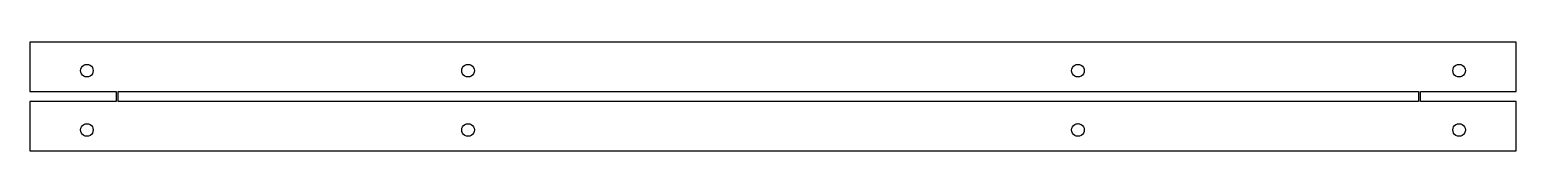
# Model space of a CAD drawing. Extents: x -132 to 258, y 108 to 136.
import ezdxf

# ---------------------------------------------------------------- set-up
doc = ezdxf.new("R2010")
doc.units = 0
doc.layers.add('Layer_1', color=7, linetype='CONTINUOUS')

msp = doc.modelspace()

# ---------------------------------------------------------------- linework, layer by layer
at = {"layer": 'Layer_1', "color": 7}
for p, q in [((-132.392915, 136.222695), (-132.392915, 123.222458)), ((257.606426, 136.222695), (-132.392915, 136.222695)), ((-132.392915, 136.222695), (-132.392915, 136.222695)), ((257.606426, 123.222458), (257.606426, 136.222695)), ((-117.392801, 130.372407), (-117.392801, 130.372407)), ((-17.393249, 130.373442), (-17.393249, 130.373442)), ((142.60676, 130.377059), (142.60676, 130.377059)), ((242.606312, 130.372407), (242.606312, 130.372407)), ((-132.392915, 123.222458), (-109.724022, 123.222458)), ((-109.724022, 123.222458), (-109.724022, 120.64484)), ((-109.194855, 123.222458), (231.978024, 123.222458)), ((-109.194855, 120.64484), (-109.194855, 123.222458)), ((-109.194855, 123.222458), (-109.194855, 123.222458)), ((231.978024, 123.222458), (231.978024, 120.64484)), ((232.50719, 120.64484), (232.50719, 123.222458)), ((232.50719, 123.222458), (257.606426, 123.222458)), ((-109.724022, 120.64484), (-132.392915, 120.64484)), ((-132.392915, 120.64484), (-132.392915, 107.644602)), ((231.978024, 120.64484), (-109.194855, 120.64484)), ((257.606426, 120.64484), (232.50719, 120.64484)), ((257.606426, 107.644602), (257.606426, 120.64484)), ((-117.392801, 114.794036), (-117.392801, 114.794036)), ((-17.393249, 114.795587), (-17.393249, 114.795587)), ((142.60676, 114.799203), (142.60676, 114.799203)), ((242.606312, 114.794036), (242.606312, 114.794036)), ((-132.392915, 107.644602), (257.606426, 107.644602))]:
    msp.add_line(p, q, dxfattribs=at)
for points in [[(-119.042829, 128.722379), (-119.042829, 129.311865), (-118.728584, 129.857007), (-118.218073, 130.15175)], [(-118.218073, 127.293526), (-118.728584, 127.588269), (-119.042829, 128.132903), (-119.042829, 128.722379)], [(-118.218073, 130.15175), (-117.962819, 130.299123), (-117.677672, 130.372407), (-117.392801, 130.372407)], [(-117.392801, 130.372407), (-117.107929, 130.372407), (-116.823291, 130.299123), (-116.568047, 130.15175)], [(-116.568047, 130.15175), (-116.057536, 129.857007), (-115.742772, 129.311865), (-115.742772, 128.722379)], [(-115.742772, 128.722379), (-115.742772, 128.132903), (-116.057536, 127.588269), (-116.568047, 127.293526)], [(-19.043277, 128.722379), (-19.043514, 129.312021), (-18.729127, 129.857378), (-18.218521, 130.152266)], [(-18.218521, 127.29301), (-18.729127, 127.587901), (-19.043514, 128.132745), (-19.043277, 128.722379)], [(-18.218521, 130.152266), (-17.963218, 130.299713), (-17.67819, 130.373442), (-17.393249, 130.373442)], [(-17.393249, 130.373442), (-17.108307, 130.373442), (-16.823279, 130.299713), (-16.567976, 130.152266)], [(-16.567976, 130.152266), (-16.057371, 129.857378), (-15.742985, 129.312021), (-15.743221, 128.722379)], [(-15.743221, 128.722379), (-15.742985, 128.132745), (-16.057371, 127.587901), (-16.567976, 127.29301)], [(140.956731, 128.722379), (140.955144, 129.312871), (141.269321, 129.859166), (141.780453, 130.154851)], [(141.780453, 127.289909), (141.269321, 127.585594), (140.955215, 128.131893), (140.956731, 128.722379)], [(141.780453, 130.154851), (142.036019, 130.302692), (142.321433, 130.377059), (142.60676, 130.377059)], [(142.60676, 130.377059), (142.892086, 130.377059), (143.1775, 130.302692), (143.433067, 130.154851)], [(143.433067, 130.154851), (143.944188, 129.859166), (144.258302, 129.312871), (144.256788, 128.722379)], [(144.256788, 128.722379), (144.258376, 128.131893), (143.944188, 127.585594), (143.433067, 127.289909)], [(240.956284, 128.722379), (240.956284, 129.311868), (241.271042, 129.857005), (241.781556, 130.15175)], [(241.781556, 127.293526), (241.271042, 127.588272), (240.956284, 128.132893), (240.956284, 128.722379)], [(241.781556, 130.15175), (242.036813, 130.299123), (242.321441, 130.372407), (242.606312, 130.372407)], [(242.606312, 130.372407), (242.891184, 130.372407), (243.176328, 130.299123), (243.431584, 130.15175)], [(243.431584, 130.15175), (243.942098, 129.857005), (244.256341, 129.311868), (244.256341, 128.722379)], [(244.256341, 128.722379), (244.256341, 128.132893), (243.942098, 127.588272), (243.431584, 127.293526)], [(-116.568047, 127.293526), (-117.078545, 126.99878), (-117.707575, 126.99878), (-118.218073, 127.293526)], [(-16.567976, 127.29301), (-17.078582, 126.998122), (-17.707915, 126.998122), (-18.218521, 127.29301)], [(143.433067, 127.289909), (142.921937, 126.994224), (142.291583, 126.994224), (141.780453, 127.289909)], [(243.431584, 127.293526), (242.921071, 126.99878), (242.292069, 126.99878), (241.781556, 127.293526)], [(-119.042829, 113.144008), (-119.042829, 113.733494), (-118.728584, 114.278633), (-118.218073, 114.573376)], [(-118.218073, 111.715155), (-118.728584, 112.009898), (-119.042829, 112.554529), (-119.042829, 113.144008)], [(-118.218073, 114.573376), (-117.962819, 114.720749), (-117.677672, 114.794036), (-117.392801, 114.794036)], [(-117.392801, 114.794036), (-117.107929, 114.794036), (-116.823291, 114.720749), (-116.568047, 114.573376)], [(-116.568047, 114.573376), (-116.057536, 114.278633), (-115.742772, 113.733494), (-115.742772, 113.144008)], [(-115.742772, 113.144008), (-115.742772, 112.554529), (-116.057536, 112.009898), (-116.568047, 111.715155)], [(-19.043277, 113.144524), (-19.043514, 113.734166), (-18.729127, 114.279522), (-18.218521, 114.574411)], [(-18.218521, 111.715155), (-18.729127, 112.010046), (-19.043514, 112.554887), (-19.043277, 113.144524)], [(-18.218521, 114.574411), (-17.963218, 114.721858), (-17.67819, 114.795587), (-17.393249, 114.795587)], [(-17.393249, 114.795587), (-17.108307, 114.795587), (-16.823279, 114.721858), (-16.567976, 114.574411)], [(-16.567976, 114.574411), (-16.057371, 114.279522), (-15.742985, 113.734166), (-15.743221, 113.144524)], [(-15.743221, 113.144524), (-15.742985, 112.554887), (-16.057371, 112.010046), (-16.567976, 111.715155)], [(140.956731, 113.144524), (140.955144, 113.735015), (141.269321, 114.281308), (141.780453, 114.576993)], [(141.780453, 111.712054), (141.269321, 112.007739), (140.955215, 112.554035), (140.956731, 113.144524)], [(141.780453, 114.576993), (142.036019, 114.724834), (142.321433, 114.799203), (142.60676, 114.799203)], [(142.60676, 114.799203), (142.892086, 114.799203), (143.1775, 114.724834), (143.433067, 114.576993)], [(143.433067, 114.576993), (143.944188, 114.281308), (144.258302, 113.735015), (144.256788, 113.144524)], [(144.256788, 113.144524), (144.258376, 112.554035), (143.944188, 112.007739), (143.433067, 111.712054)], [(240.956284, 113.144008), (240.956284, 113.733497), (241.271042, 114.278631), (241.781556, 114.573376)], [(241.781556, 111.715155), (241.271042, 112.009901), (240.956284, 112.554519), (240.956284, 113.144008)], [(241.781556, 114.573376), (242.036813, 114.720749), (242.321441, 114.794036), (242.606312, 114.794036)], [(242.606312, 114.794036), (242.891184, 114.794036), (243.176328, 114.720749), (243.431584, 114.573376)], [(243.431584, 114.573376), (243.942098, 114.278631), (244.256341, 113.733497), (244.256341, 113.144008)], [(244.256341, 113.144008), (244.256341, 112.554519), (243.942098, 112.009901), (243.431584, 111.715155)], [(-116.568047, 111.715155), (-117.078545, 111.420409), (-117.707575, 111.420409), (-118.218073, 111.715155)], [(-16.567976, 111.715155), (-17.078582, 111.420266), (-17.707915, 111.420266), (-18.218521, 111.715155)], [(143.433067, 111.712054), (142.921937, 111.416369), (142.291583, 111.416369), (141.780453, 111.712054)], [(243.431584, 111.715155), (242.921071, 111.420409), (242.292069, 111.420409), (241.781556, 111.715155)]]:
    msp.add_open_spline(points, degree=3, dxfattribs=at)

doc.saveas('drawing.dxf')
